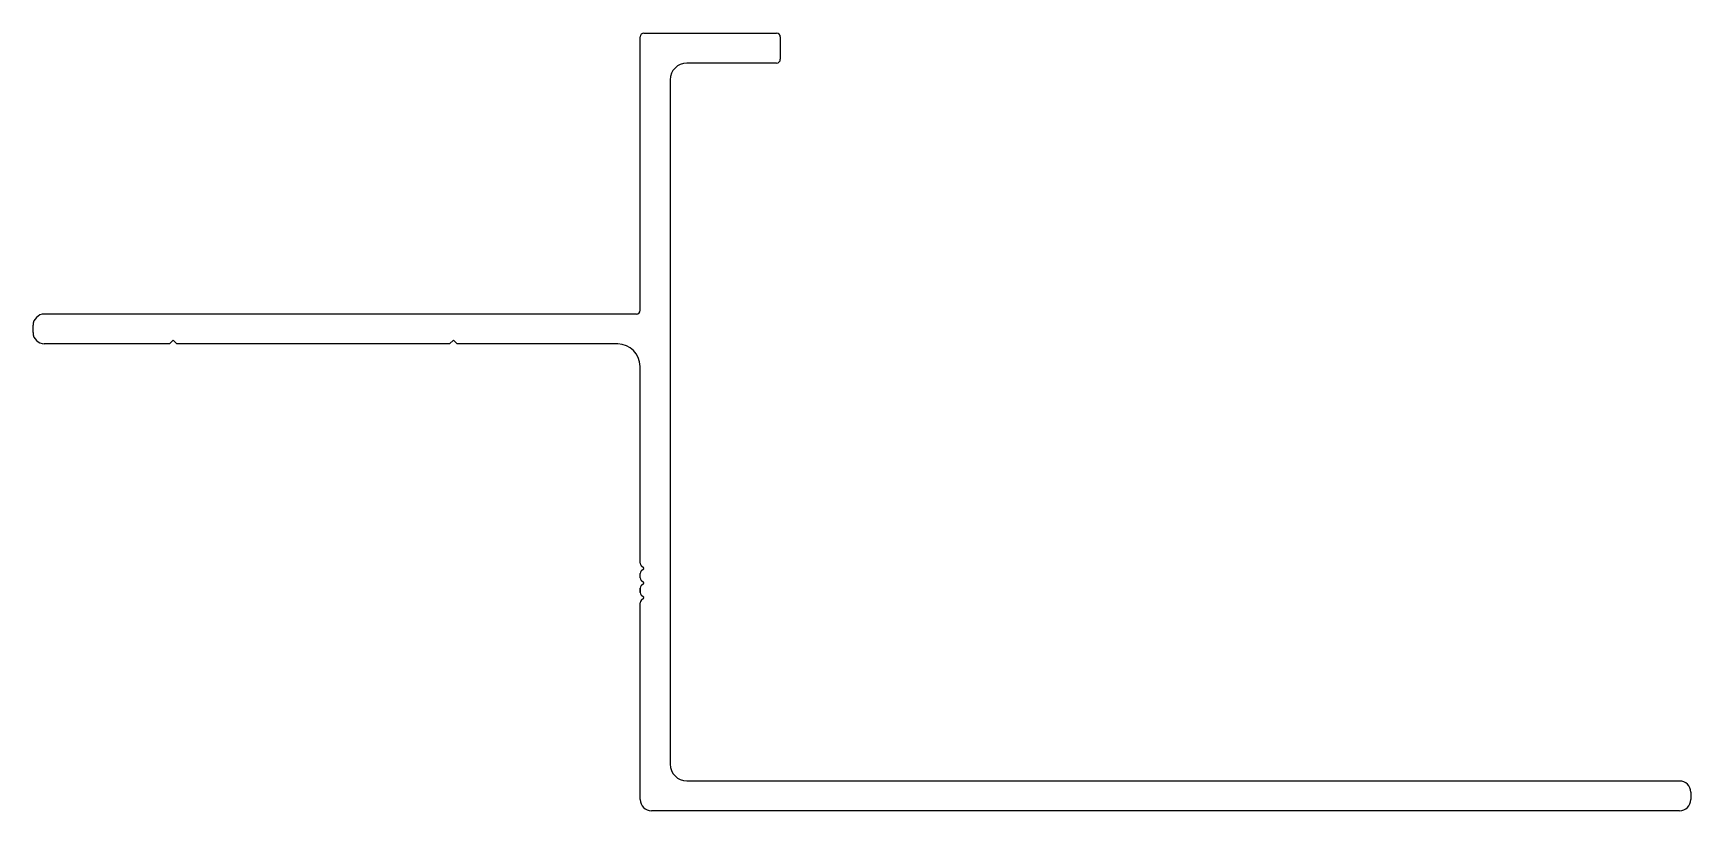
# Model space of a CAD drawing. Header units: inches. Extents: x -61 to 52, y 4 to 57.
import ezdxf

# ---------------------------------------------------------------- set-up
doc = ezdxf.new("R2010")
doc.units = ezdxf.units.IN
doc.header["$MEASUREMENT"] = 0
doc.layers.add('1', color=7, linetype='Continuous')

msp = doc.modelspace()

# ---------------------------------------------------------------- linework, layer by layer
at = {"layer": '1', "color": 6, "linetype": 'Continuous', "lineweight": -3}
for p, q in [((-19.6, 38), (-19.6, 56.59)), ((-19.35, 56.85), (-10.33, 56.85)), ((-10.08, 56.59), (-10.08, 55.07)), ((-10.33, 54.81), (-16.43, 54.81)), ((-17.57, 53.67), (-17.57, 7.14)), ((-60.12, 37.75), (-19.86, 37.75)), ((-60.88, 36.48), (-60.88, 36.98)), ((-51.61, 35.71), (-60.12, 35.71)), ((-51.35, 35.97), (-51.61, 35.71)), ((-51.1, 35.71), (-51.35, 35.97)), ((-32.56, 35.71), (-51.1, 35.71)), ((-32.3, 35.97), (-32.56, 35.71)), ((-32.05, 35.71), (-32.3, 35.97)), ((-21.13, 35.71), (-32.05, 35.71)), ((-19.6, 20.81), (-19.6, 34.19)), ((-19.6, 20.81), (-19.6, 20.81)), ((-19.36, 20.46), (-19.53, 20.63)), ((-19.53, 20.28), (-19.36, 20.45)), ((-19.6, 19.81), (-19.6, 20.1)), ((-19.36, 19.46), (-19.53, 19.63)), ((-19.53, 19.28), (-19.36, 19.45)), ((-19.6, 18.81), (-19.6, 19.1)), ((-19.6, 19.1), (-19.6, 18.81)), ((-19.6, 18.81), (-19.6, 19.1)), ((-19.6, 19.1), (-19.6, 18.81)), ((-19.6, 18.81), (-19.6, 19.1)), ((-19.6, 18.1), (-19.6, 18.1)), ((-19.6, 18.1), (-19.6, 18.1)), ((-19.6, 4.73), (-19.6, 18.1)), ((-19.36, 18.46), (-19.53, 18.63)), ((-19.53, 18.28), (-19.36, 18.45)), ((-16.43, 6), (51.07, 6)), ((51.83, 5.23), (51.83, 4.73)), ((51.07, 3.96), (-18.84, 3.96))]:
    msp.add_line(p, q, dxfattribs=at)
for centre, radius, start, end in [((-19.35, 56.59), 0.254, 90, 180), ((-10.33, 56.59), 0.254, 360, 90), ((-16.43, 53.67), 1.14, 90, 180), ((-10.33, 55.07), 0.254, 270, 0), ((-60.12, 36.98), 0.762, 90, 180), ((-19.86, 38), 0.254, 270, 0), ((-60.12, 36.48), 0.762, 180, 270), ((-21.13, 34.19), 1.52, 360, 90), ((-19.35, 20.81), 0.25, 180, 225), ((-19.36, 20.46), 0.008, 315, 45), ((-19.35, 20.1), 0.25, 135, 180), ((-19.35, 19.81), 0.25, 180, 225), ((-19.35, 19.1), 0.25, 135, 180), ((-19.36, 19.46), 0.008, 315, 45), ((-19.35, 18.81), 0.25, 180, 225), ((-19.35, 18.1), 0.25, 135, 180), ((-19.36, 18.46), 0.008, 315, 45), ((-16.43, 7.14), 1.14, 180, 270), ((51.07, 5.23), 0.762, 360, 90), ((-18.84, 4.73), 0.762, 180, 270), ((51.07, 4.73), 0.762, 270, 360)]:
    msp.add_arc(centre, radius, start, end, dxfattribs=at)

doc.saveas('drawing.dxf')
